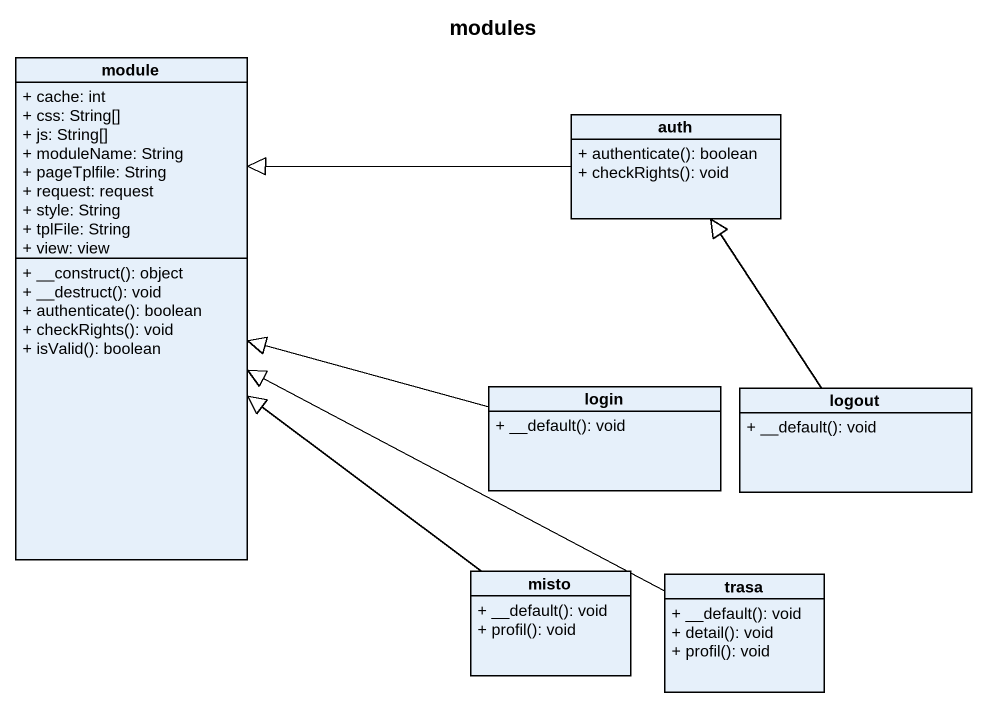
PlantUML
@startuml
title modules
hide circle
hide empty members
skinparam classAttributeIconSize 0
class module {
  + cache: int
  + css: String[]
  + js: String[]
  + moduleName: String
  + pageTplfile: String
  + request: request
  + style: String
  + tplFile: String
  + view: view
  + __construct(): object
  + __destruct(): void
  + authenticate(): boolean
  + checkRights(): void
  + isValid(): boolean
}
class auth {
  + authenticate(): boolean
  + checkRights(): void
}
class login {
  + __default(): void
}
class logout {
  + __default(): void
}
class misto {
  + __default(): void
  + profil(): void
}
class trasa {
  + __default(): void
  + detail(): void
  + profil(): void
}
auth -left-|> module
login -left-|> module
logout -up-|> auth
misto -up-|> module
trasa -left-|> module
@enduml
